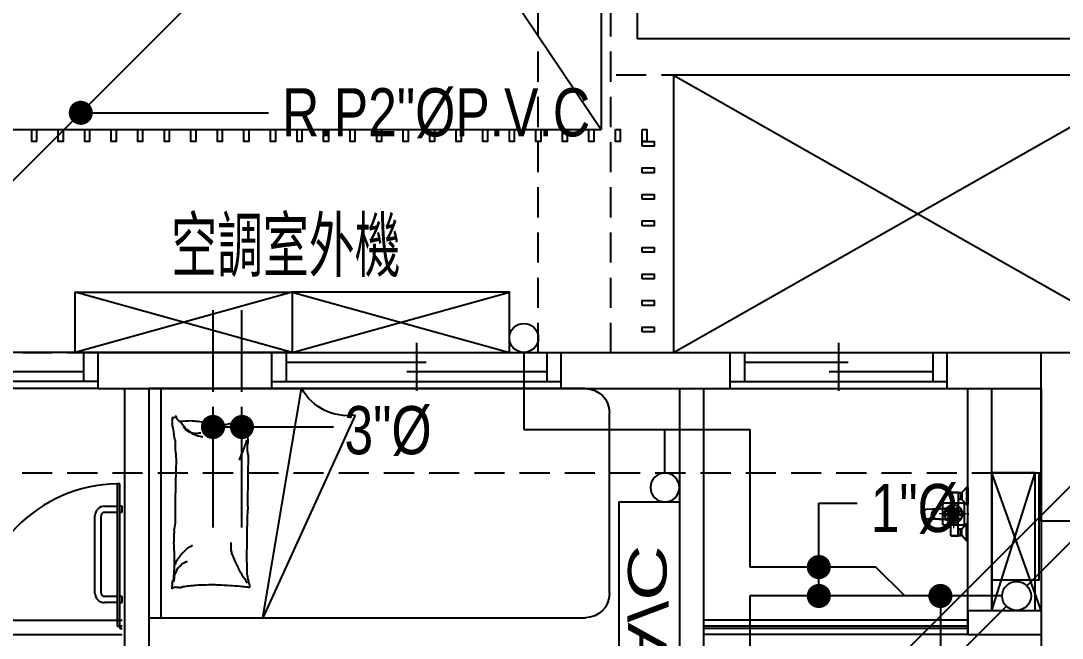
# Model space of a CAD drawing. Header units: millimetres. Extents: x 98197 to 106565, y 53890 to 60222.
# Drawn here: x 99334.2 to 99765.8, y 55552.1 to 55808.1 of the extents above; entities that cross this region are included whole.
import ezdxf
from ezdxf.enums import TextEntityAlignment as Align

# ---------------------------------------------------------------- set-up
doc = ezdxf.new("R2010")
doc.units = ezdxf.units.MM
doc.header["$LTSCALE"] = 50
doc.header["$MEASUREMENT"] = 0
for name, pattern in [('CENTER', [2, 1.25, -0.25, 0.25, -0.25]), ('CENTER2', [1.125, 0.75, -0.125, 0.125, -0.125]), ('HIDDEN', [0.375, 0.25, -0.125])]:
    doc.linetypes.add(name, pattern=pattern)
doc.layers.get('0').update_dxf_attribs({"color": 8, "linetype": 'CONTINUOUS'})
for name, color, linetype in [('00', 7, 'HIDDEN'), ('35', 4, 'CENTER2'), ('36雨排水', 3, 'CONTINUOUS'), ('furniture', 55, 'CONTINUOUS')]:
    doc.layers.add(name, color=color, linetype=linetype)
doc.layers.add('CENTE', color=8, linetype='CENTER', lineweight=9)
doc.styles.add('CHINA', font='c2', dxfattribs={"bigfont": 'china'})
doc.styles.add('CHINESET', font='c2.shx', dxfattribs={"bigfont": 'china.shx'})

# ---------------------------------------------------------------- blocks, each defined once
blk = doc.blocks.new('1111111')
at = {"layer": '36雨排水', "linetype": 'Continuous'}
for p, q in [((4902.82, 3830.25), (4712.61, 3640.04)), ((4842.71, 3770.15), (4920.5, 3770.15)), ((4513.91, 3441.34), (4704.12, 3631.56))]:
    blk.add_line(p, q, dxfattribs=at)
at = {"layer": '36雨排水', "linetype": 'Continuous', "const_width": 5}
blk.add_lwpolyline([(4840.21, 3770.15, 1), (4845.21, 3770.15, 1)], format="xyb", close=True, dxfattribs=at)
at = {"layer": '36雨排水', "linetype": 'Continuous', "style": 'CHINA', "width": 0.8}
blk.add_text('R.P2"%%CP.V.C', height=20, dxfattribs=at).set_placement((4926.16, 3760.37))
blk = doc.blocks.new('6546786')
at = {"layer": '36雨排水', "color": 1, "linetype": 'Continuous'}
for p, q in [((95130.6, 56626.67), (94940.39, 56436.46)), ((94741.69, 56237.76), (94931.91, 56427.97))]:
    blk.add_line(p, q, dxfattribs=at)
blk.add_circle((94936.15, 56432.22), 6, dxfattribs=at)
blk = doc.blocks.new('1111111111')
at = {"layer": '35', "color": 3, "linetype": 'Continuous'}
blk.add_lwpolyline([(2956.27, 3584.41), (2956.27, 3559.41), (3046.27, 3559.41), (3046.27, 3584.41)], close=True, dxfattribs=at)
at = {"layer": '35', "color": 4, "linetype": 'Continuous'}
blk.add_circle((3052.27, 3578.41), 6, dxfattribs=at)
at = {"layer": '35', "color": 3, "linetype": 'Continuous', "style": 'CHINA', "width": 1.5}
blk.add_text('A/C', height=16, dxfattribs=at).set_placement((3001.67, 3571.38), align=Align.MIDDLE)
blk = doc.blocks.new('*U45', base_point=(551368.96, 44174.06))
for p, q in [((551368.96, 44185.56), (551368.96, 44165.56)), ((551323.96, 44166.56), (551323.96, 44181.56)), ((551413.96, 44181.56), (551323.96, 44181.56)), ((551329.96, 44181.56), (551329.96, 44169.56)), ((551407.96, 44181.56), (551407.96, 44169.56)), ((551413.96, 44166.56), (551413.96, 44181.56)), ((551329.96, 44177.56), (551372.96, 44177.56)), ((551407.96, 44173.56), (551364.96, 44173.56)), ((551413.96, 44169.56), (551323.96, 44169.56)), ((551413.96, 44166.56), (551323.96, 44166.56))]:
    blk.add_line(p, q)
blk = doc.blocks.new('*U47', base_point=(551535.96, 44174.06))
for p, q in [((551535.96, 44185.56), (551535.96, 44165.56)), ((551475.96, 44166.56), (551475.96, 44181.56)), ((551475.96, 44181.56), (551595.96, 44181.56)), ((551481.96, 44181.56), (551481.96, 44169.56)), ((551589.96, 44181.56), (551589.96, 44169.56)), ((551595.96, 44166.56), (551595.96, 44181.56)), ((551481.96, 44177.56), (551539.96, 44177.56)), ((551589.96, 44173.56), (551531.96, 44173.56)), ((551475.96, 44169.56), (551595.96, 44169.56)), ((551475.96, 44166.56), (551595.96, 44166.56))]:
    blk.add_line(p, q)
blk = doc.blocks.new('*U48', base_point=(551700.96, 44174.06))
for p, q in [((551700.96, 44185.56), (551700.96, 44165.56)), ((551655.96, 44166.56), (551655.96, 44181.56)), ((551655.96, 44181.56), (551745.96, 44181.56)), ((551661.96, 44181.56), (551661.96, 44169.56)), ((551739.96, 44181.56), (551739.96, 44169.56)), ((551745.96, 44166.56), (551745.96, 44181.56)), ((551661.96, 44177.56), (551704.96, 44177.56)), ((551739.96, 44173.56), (551696.96, 44173.56)), ((551655.96, 44169.56), (551745.96, 44169.56)), ((551655.96, 44166.56), (551745.96, 44166.56))]:
    blk.add_line(p, q)
blk = doc.blocks.new('1247A')
for p, q in [((-13298.51, 8267.25), (-13298.01, 8267.25)), ((-13298.01, 8267.25), (-13298.51, 8267.25)), ((-13298.51, 8267.25), (-13298.51, 8267.12)), ((-13298.51, 8267.12), (-13298.51, 8266.77)), ((-13298.51, 8266.77), (-13298.51, 8266.2)), ((-13298.51, 8266.2), (-13298.51, 8265.46)), ((-13298.01, 8267.25), (-13296.01, 8265.12)), ((-13298.01, 8267.25), (-13296.01, 8265.12)), ((-13298.01, 8267.25), (-13298.01, 8267.12)), ((-13298.01, 8267.12), (-13298.01, 8266.77)), ((-13298.01, 8266.77), (-13298.01, 8266.2)), ((-13298.01, 8266.2), (-13298.01, 8265.46)), ((-13298.51, 8265.46), (-13298.51, 8264.61)), ((-13298.51, 8264.61), (-13298.51, 8263.7)), ((-13298.51, 8263.7), (-13298.51, 8262.79)), ((-13298.51, 8262.79), (-13298.51, 8261.93)), ((-13298.51, 8261.93), (-13298.51, 8261.19)), ((-13298.01, 8265.46), (-13298.01, 8264.61)), ((-13298.01, 8264.61), (-13298.01, 8263.7)), ((-13298.01, 8263.7), (-13298.01, 8262.79)), ((-13298.01, 8262.79), (-13298.01, 8261.93)), ((-13296.01, 8262.28), (-13298.01, 8260.15)), ((-13298.01, 8261.93), (-13298.01, 8261.19)), ((-13296.01, 8265.12), (-13296.01, 8265.07)), ((-13296.01, 8265.07), (-13296.01, 8264.93)), ((-13296.01, 8264.93), (-13296.01, 8264.82)), ((-13296.01, 8264.93), (-13296.01, 8264.7)), ((-13296.01, 8264.82), (-13295.91, 8264.82)), ((-13296.01, 8264.82), (-13296.01, 8264.77)), ((-13295.91, 8264.82), (-13296.01, 8264.82)), ((-13296.01, 8264.77), (-13296.01, 8264.66)), ((-13296.01, 8264.7), (-13296.01, 8264.41)), ((-13296.01, 8264.66), (-13296.01, 8264.49)), ((-13296.01, 8264.49), (-13296.01, 8264.26)), ((-13296.01, 8264.41), (-13296.01, 8264.06)), ((-13296.01, 8264.26), (-13296.01, 8263.98)), ((-13296.01, 8264.06), (-13296.01, 8263.7)), ((-13296.01, 8263.98), (-13296.01, 8263.7)), ((-13296.01, 8263.7), (-13296.01, 8263.33)), ((-13296.01, 8263.7), (-13296.01, 8263.42)), ((-13296.01, 8263.42), (-13296.01, 8263.14)), ((-13296.01, 8263.33), (-13296.01, 8262.99)), ((-13296.01, 8263.14), (-13296.01, 8262.91)), ((-13296.01, 8262.99), (-13296.01, 8262.7)), ((-13296.01, 8262.91), (-13296.01, 8262.74)), ((-13296.01, 8262.74), (-13296.01, 8262.62)), ((-13296.01, 8262.7), (-13296.01, 8262.47)), ((-13296.01, 8262.62), (-13296.01, 8262.58)), ((-13296.01, 8262.58), (-13296.01, 8262.47)), ((-13296.01, 8262.58), (-13295.91, 8262.58)), ((-13295.91, 8262.58), (-13296.01, 8262.58)), ((-13296.01, 8262.47), (-13296.01, 8262.33)), ((-13296.01, 8262.33), (-13296.01, 8262.28)), ((-13295.71, 8265.02), (-13295.91, 8264.82)), ((-13295.91, 8264.82), (-13295.91, 8264.77)), ((-13295.91, 8264.77), (-13295.91, 8264.66)), ((-13295.91, 8264.66), (-13295.91, 8264.49)), ((-13295.91, 8264.49), (-13295.91, 8264.26)), ((-13295.91, 8264.26), (-13295.91, 8263.98)), ((-13295.91, 8263.98), (-13295.91, 8263.7)), ((-13295.91, 8263.7), (-13295.91, 8263.42)), ((-13295.91, 8263.42), (-13295.91, 8263.14)), ((-13295.91, 8263.14), (-13295.91, 8262.91)), ((-13295.91, 8262.91), (-13295.91, 8262.74)), ((-13295.91, 8262.74), (-13295.91, 8262.62)), ((-13295.91, 8262.62), (-13295.91, 8262.58)), ((-13295.91, 8262.58), (-13295.71, 8262.38)), ((-13295.71, 8265.02), (-13295.51, 8265.02)), ((-13295.51, 8265.02), (-13295.71, 8265.02)), ((-13295.71, 8265.02), (-13295.71, 8264.97)), ((-13295.71, 8264.97), (-13295.71, 8262.38)), ((-13295.21, 8262.38), (-13295.71, 8262.38)), ((-13295.71, 8262.38), (-13295.21, 8262.38)), ((-13295.51, 8265.02), (-13295.21, 8265.02)), ((-13295.21, 8265.02), (-13295.51, 8265.02)), ((-13294.91, 8265.02), (-13295.21, 8265.02)), ((-13295.21, 8265.02), (-13294.91, 8265.02)), ((-13294.91, 8262.38), (-13295.21, 8262.38)), ((-13295.21, 8262.38), (-13294.91, 8262.38)), ((-13294.91, 8265.02), (-13294.71, 8265.02)), ((-13294.71, 8265.02), (-13294.91, 8265.02)), ((-13294.91, 8262.38), (-13294.71, 8262.38)), ((-13294.71, 8262.38), (-13294.91, 8262.38)), ((-13294.71, 8265.02), (-13294.51, 8264.82)), ((-13294.71, 8265.02), (-13294.71, 8264.97)), ((-13294.71, 8264.97), (-13294.71, 8262.38)), ((-13294.51, 8262.58), (-13294.71, 8262.38)), ((-13294.01, 8265.2), (-13294.51, 8265.2)), ((-13294.51, 8265.2), (-13294.01, 8265.2)), ((-13294.51, 8265.2), (-13294.51, 8265.14)), ((-13294.51, 8265.14), (-13294.51, 8256.2)), ((-13294.51, 8265.14), (-13294.51, 8256.2)), ((-13293.51, 8265.2), (-13294.01, 8265.2)), ((-13294.01, 8265.2), (-13293.51, 8265.2)), ((-13293, 8265.2), (-13293.51, 8265.2)), ((-13293.51, 8265.2), (-13293, 8265.2)), ((-13293, 8265.2), (-13292.54, 8265.2)), ((-13292.54, 8265.2), (-13293, 8265.2)), ((-13292.54, 8265.2), (-13292.13, 8265.2)), ((-13292.13, 8265.2), (-13292.54, 8265.2)), ((-13292.13, 8265.2), (-13291.82, 8265.2)), ((-13291.82, 8265.2), (-13292.13, 8265.2)), ((-13291.82, 8265.2), (-13291.63, 8265.2)), ((-13291.63, 8265.2), (-13291.82, 8265.2)), ((-13291.63, 8265.2), (-13291.55, 8265.2)), ((-13291.55, 8265.2), (-13291.63, 8265.2)), ((-13291.55, 8265.2), (-13291.51, 8265.14)), ((-13291.51, 8265.14), (-13291.51, 8258.66)), ((-13291.51, 8265.14), (-13291.51, 8258.66)), ((-13298.51, 8261.19), (-13298.51, 8260.63)), ((-13298.51, 8260.63), (-13298.51, 8260.28)), ((-13298.51, 8260.28), (-13298.51, 8260.15)), ((-13298.51, 8260.15), (-13298.01, 8260.15)), ((-13298.01, 8260.15), (-13298.51, 8260.15)), ((-13298.51, 8252.25), (-13298.51, 8260.15)), ((-13298.01, 8261.19), (-13298.01, 8260.63)), ((-13298.01, 8260.63), (-13298.01, 8260.28)), ((-13298.01, 8260.28), (-13298.01, 8260.15)), ((-13293.27, 8257.76), (-13293.61, 8257.29)), ((-13293.32, 8257.54), (-13293.48, 8257.29)), ((-13293.14, 8257.75), (-13293.32, 8257.54)), ((-13292.81, 8258.11), (-13293.27, 8257.76)), ((-13292.95, 8257.94), (-13293.14, 8257.75)), ((-13292.72, 8258.11), (-13292.95, 8257.94)), ((-13292.69, 8257.57), (-13292.85, 8257.33)), ((-13292.29, 8258.32), (-13292.81, 8258.11)), ((-13292.48, 8258.22), (-13292.72, 8258.11)), ((-13292.5, 8257.79), (-13292.69, 8257.57)), ((-13292.3, 8257.98), (-13292.5, 8257.79)), ((-13292.06, 8258.16), (-13292.3, 8257.98)), ((-13291.98, 8258.37), (-13292.29, 8258.32)), ((-13291.98, 8258.37), (-13292.29, 8258.32)), ((-13291.81, 8258.28), (-13292.06, 8258.16)), ((-13291.28, 8258.43), (-13291.98, 8258.37)), ((-13291.55, 8258.37), (-13291.81, 8258.28)), ((-13291.28, 8258.43), (-13291.55, 8258.37)), ((-13291.51, 8258.66), (-13281.48, 8258.1)), ((-13290.99, 8258.46), (-13291.28, 8258.43)), ((-13290.99, 8258.46), (-13290.58, 8258.45)), ((-13290.58, 8258.45), (-13290.21, 8258.44)), ((-13290.21, 8258.44), (-13289.79, 8258.42)), ((-13289.79, 8258.42), (-13289.36, 8258.4)), ((-13289.36, 8258.4), (-13289.05, 8258.38)), ((-13289.05, 8258.38), (-13285.35, 8258.15)), ((-13285.35, 8258.15), (-13285.11, 8258.13)), ((-13285.11, 8258.13), (-13284.87, 8258.08)), ((-13284.87, 8258.08), (-13284.64, 8257.99)), ((-13284.64, 8257.99), (-13284.43, 8257.89)), ((-13284.43, 8257.89), (-13284.22, 8257.74)), ((-13284.22, 8257.74), (-13284.05, 8257.57)), ((-13284.05, 8257.57), (-13283.89, 8257.39)), ((-13281.48, 8258.1), (-13281.23, 8258.08)), ((-13281.23, 8258.08), (-13280.99, 8258.03)), ((-13280.99, 8258.03), (-13280.76, 8257.95)), ((-13280.76, 8257.95), (-13280.54, 8257.85)), ((-13280.54, 8257.85), (-13280.33, 8257.7)), ((-13280.33, 8257.7), (-13280.16, 8257.54)), ((-13280.16, 8257.54), (-13280, 8257.36)), ((-13294.51, 8247.26), (-13294.51, 8256.2)), ((-13294.51, 8247.26), (-13294.51, 8256.2)), ((-13293.82, 8256.76), (-13293.9, 8256.2)), ((-13293.82, 8255.64), (-13293.9, 8256.2)), ((-13293.61, 8257.29), (-13293.82, 8256.76)), ((-13293.61, 8255.11), (-13293.82, 8255.64)), ((-13293.72, 8256.49), (-13293.74, 8256.2)), ((-13293.72, 8255.91), (-13293.74, 8256.2)), ((-13293.67, 8256.76), (-13293.72, 8256.49)), ((-13293.67, 8255.64), (-13293.72, 8255.91)), ((-13293.58, 8257.04), (-13293.67, 8256.76)), ((-13293.58, 8255.36), (-13293.67, 8255.64)), ((-13293.27, 8254.64), (-13293.61, 8255.11)), ((-13293.48, 8257.29), (-13293.58, 8257.04)), ((-13293.48, 8255.11), (-13293.58, 8255.36)), ((-13293.32, 8254.86), (-13293.48, 8255.11)), ((-13293.14, 8254.65), (-13293.32, 8254.86)), ((-13292.81, 8254.29), (-13293.27, 8254.64)), ((-13292.95, 8254.46), (-13293.14, 8254.65)), ((-13293.11, 8256.5), (-13293.13, 8256.2)), ((-13293.11, 8255.9), (-13293.13, 8256.2)), ((-13293.05, 8256.78), (-13293.11, 8256.5)), ((-13293.05, 8255.62), (-13293.11, 8255.9)), ((-13292.97, 8257.06), (-13293.05, 8256.78)), ((-13292.97, 8255.34), (-13293.05, 8255.62)), ((-13292.85, 8257.33), (-13292.97, 8257.06)), ((-13292.85, 8255.07), (-13292.97, 8255.34)), ((-13292.72, 8254.29), (-13292.95, 8254.46)), ((-13292.69, 8254.83), (-13292.85, 8255.07)), ((-13292.29, 8254.08), (-13292.81, 8254.29)), ((-13292.48, 8254.18), (-13292.72, 8254.29)), ((-13292.5, 8254.61), (-13292.69, 8254.83)), ((-13292.3, 8254.42), (-13292.5, 8254.61)), ((-13292.06, 8254.24), (-13292.3, 8254.42)), ((-13291.98, 8254.03), (-13292.29, 8254.08)), ((-13291.98, 8254.03), (-13292.29, 8254.08)), ((-13291.81, 8254.12), (-13292.06, 8254.24)), ((-13291.28, 8253.96), (-13291.98, 8254.03)), ((-13291.55, 8254.03), (-13291.81, 8254.12)), ((-13291.28, 8253.96), (-13291.55, 8254.03)), ((-13291.51, 8253.74), (-13281.48, 8254.3)), ((-13291.51, 8247.26), (-13291.51, 8253.74)), ((-13291.51, 8247.26), (-13291.51, 8253.74)), ((-13290.99, 8253.94), (-13291.28, 8253.96)), ((-13290.99, 8253.94), (-13290.58, 8253.95)), ((-13290.79, 8257.38), (-13290.8, 8257.36)), ((-13290.8, 8257.36), (-13290.8, 8257.33)), ((-13290.8, 8257.33), (-13290.8, 8257.31)), ((-13290.8, 8257.31), (-13290.79, 8257.28)), ((-13290.8, 8255.09), (-13290.79, 8255.11)), ((-13290.8, 8255.07), (-13290.8, 8255.09)), ((-13290.8, 8255.04), (-13290.8, 8255.07)), ((-13290.79, 8255.02), (-13290.8, 8255.04)), ((-13290.77, 8257.41), (-13290.79, 8257.38)), ((-13290.79, 8257.28), (-13290.77, 8257.26)), ((-13290.79, 8255.11), (-13290.77, 8255.14)), ((-13290.77, 8254.99), (-13290.79, 8255.02)), ((-13290.75, 8257.42), (-13290.77, 8257.41)), ((-13290.77, 8257.26), (-13290.75, 8257.25)), ((-13290.77, 8255.14), (-13290.75, 8255.15)), ((-13290.75, 8254.98), (-13290.77, 8254.99)), ((-13290.72, 8257.43), (-13290.75, 8257.42)), ((-13290.75, 8257.25), (-13290.72, 8257.24)), ((-13290.75, 8255.15), (-13290.72, 8255.16)), ((-13290.72, 8254.97), (-13290.75, 8254.98)), ((-13290.7, 8257.43), (-13290.72, 8257.43)), ((-13290.72, 8257.24), (-13290.7, 8257.23)), ((-13290.72, 8255.16), (-13290.7, 8255.17)), ((-13290.7, 8254.97), (-13290.72, 8254.97)), ((-13290.7, 8257.43), (-13290.67, 8257.43)), ((-13290.67, 8257.24), (-13290.7, 8257.23)), ((-13290.67, 8255.16), (-13290.7, 8255.17)), ((-13290.7, 8254.97), (-13290.67, 8254.97)), ((-13290.67, 8257.43), (-13290.65, 8257.42)), ((-13290.65, 8257.25), (-13290.67, 8257.24)), ((-13290.65, 8255.15), (-13290.67, 8255.16)), ((-13290.67, 8254.97), (-13290.65, 8254.98)), ((-13290.65, 8257.42), (-13290.63, 8257.41)), ((-13290.63, 8257.26), (-13290.65, 8257.25)), ((-13290.63, 8255.14), (-13290.65, 8255.15)), ((-13290.65, 8254.98), (-13290.63, 8254.99)), ((-13290.63, 8257.41), (-13290.61, 8257.38)), ((-13290.61, 8257.28), (-13290.63, 8257.26)), ((-13290.61, 8255.11), (-13290.63, 8255.14)), ((-13290.63, 8254.99), (-13290.61, 8255.02)), ((-13290.61, 8257.38), (-13290.6, 8257.36)), ((-13290.6, 8257.31), (-13290.61, 8257.28)), ((-13290.6, 8255.09), (-13290.61, 8255.11)), ((-13290.61, 8255.02), (-13290.6, 8255.04)), ((-13290.6, 8257.36), (-13290.6, 8257.33)), ((-13290.6, 8257.33), (-13290.6, 8257.31)), ((-13290.6, 8255.07), (-13290.6, 8255.09)), ((-13290.6, 8255.04), (-13290.6, 8255.07)), ((-13290.58, 8253.95), (-13290.21, 8253.96)), ((-13290.21, 8253.96), (-13289.79, 8253.98)), ((-13289.79, 8253.98), (-13289.36, 8254)), ((-13289.36, 8254), (-13289.05, 8254.02)), ((-13289.05, 8254.02), (-13285.35, 8254.25)), ((-13285.35, 8254.25), (-13285.11, 8254.27)), ((-13285.11, 8254.27), (-13284.87, 8254.32)), ((-13284.87, 8254.32), (-13284.64, 8254.41)), ((-13284.64, 8254.41), (-13284.43, 8254.51)), ((-13284.43, 8254.51), (-13284.22, 8254.66)), ((-13284.22, 8254.66), (-13284.05, 8254.83)), ((-13284.05, 8254.83), (-13283.89, 8255.01)), ((-13283.89, 8257.39), (-13283.75, 8257.17)), ((-13283.89, 8255.01), (-13283.75, 8255.23)), ((-13283.75, 8257.17), (-13283.65, 8256.95)), ((-13283.75, 8255.23), (-13283.65, 8255.45)), ((-13283.65, 8256.95), (-13283.57, 8256.7)), ((-13283.65, 8255.45), (-13283.57, 8255.7)), ((-13283.57, 8256.7), (-13283.52, 8256.46)), ((-13283.57, 8255.7), (-13283.52, 8255.94)), ((-13283.52, 8256.46), (-13283.5, 8256.2)), ((-13283.52, 8255.94), (-13283.5, 8256.2)), ((-13281.48, 8254.3), (-13281.23, 8254.32)), ((-13281.23, 8254.32), (-13280.99, 8254.37)), ((-13280.99, 8254.37), (-13280.76, 8254.45)), ((-13280.76, 8254.45), (-13280.54, 8254.55)), ((-13280.54, 8254.55), (-13280.33, 8254.7)), ((-13280.33, 8254.7), (-13280.16, 8254.86)), ((-13280.16, 8254.86), (-13280, 8255.04)), ((-13280, 8257.36), (-13279.85, 8257.15)), ((-13280, 8255.04), (-13279.85, 8255.25)), ((-13279.85, 8257.15), (-13279.75, 8256.93)), ((-13279.85, 8255.25), (-13279.75, 8255.47)), ((-13279.75, 8256.93), (-13279.68, 8256.69)), ((-13279.75, 8256.93), (-13279.68, 8256.69)), ((-13279.75, 8255.47), (-13279.68, 8255.71)), ((-13279.75, 8255.47), (-13279.68, 8255.71)), ((-13279.68, 8256.69), (-13279.63, 8256.45)), ((-13279.68, 8256.69), (-13279.63, 8256.45)), ((-13279.68, 8255.71), (-13279.63, 8255.95)), ((-13279.68, 8255.71), (-13279.63, 8255.95)), ((-13279.63, 8256.45), (-13279.61, 8256.2)), ((-13279.63, 8256.45), (-13279.61, 8256.2)), ((-13279.63, 8255.95), (-13279.61, 8256.2)), ((-13279.63, 8255.95), (-13279.61, 8256.2)), ((-13298.01, 8252.25), (-13298.51, 8252.25)), ((-13298.51, 8252.12), (-13298.51, 8252.25)), ((-13298.51, 8252.25), (-13298.01, 8252.25)), ((-13298.51, 8251.77), (-13298.51, 8252.12)), ((-13298.51, 8251.2), (-13298.51, 8251.77)), ((-13298.51, 8250.46), (-13298.51, 8251.2)), ((-13298.51, 8249.61), (-13298.51, 8250.46)), ((-13298.51, 8248.7), (-13298.51, 8249.61)), ((-13296.01, 8250.12), (-13298.01, 8252.25)), ((-13298.01, 8252.12), (-13298.01, 8252.25)), ((-13298.01, 8251.77), (-13298.01, 8252.12)), ((-13298.01, 8251.2), (-13298.01, 8251.77)), ((-13298.01, 8250.46), (-13298.01, 8251.2)), ((-13298.01, 8249.61), (-13298.01, 8250.46)), ((-13298.01, 8248.7), (-13298.01, 8249.61)), ((-13296.01, 8250.07), (-13296.01, 8250.12)), ((-13296.01, 8249.93), (-13296.01, 8250.07)), ((-13296.01, 8249.7), (-13296.01, 8249.93)), ((-13296.01, 8249.82), (-13296.01, 8249.93)), ((-13295.91, 8249.82), (-13296.01, 8249.82)), ((-13296.01, 8249.77), (-13296.01, 8249.82)), ((-13296.01, 8249.82), (-13295.91, 8249.82)), ((-13296.01, 8249.66), (-13296.01, 8249.77)), ((-13296.01, 8249.41), (-13296.01, 8249.7)), ((-13296.01, 8249.49), (-13296.01, 8249.66)), ((-13296.01, 8249.26), (-13296.01, 8249.49)), ((-13296.01, 8249.06), (-13296.01, 8249.41)), ((-13296.01, 8248.98), (-13296.01, 8249.26)), ((-13296.01, 8248.7), (-13296.01, 8249.06)), ((-13296.01, 8248.7), (-13296.01, 8248.98)), ((-13295.91, 8249.82), (-13295.71, 8250.02)), ((-13295.91, 8249.77), (-13295.91, 8249.82)), ((-13295.91, 8249.66), (-13295.91, 8249.77)), ((-13295.91, 8249.49), (-13295.91, 8249.66)), ((-13295.91, 8249.26), (-13295.91, 8249.49)), ((-13295.91, 8248.98), (-13295.91, 8249.26)), ((-13295.91, 8248.7), (-13295.91, 8248.98)), ((-13295.71, 8250.02), (-13295.21, 8250.02)), ((-13295.71, 8247.43), (-13295.71, 8250.02)), ((-13295.21, 8250.02), (-13295.71, 8250.02)), ((-13295.21, 8250.02), (-13294.91, 8250.02)), ((-13294.91, 8250.02), (-13295.21, 8250.02)), ((-13294.71, 8250.02), (-13294.91, 8250.02)), ((-13294.91, 8250.02), (-13294.71, 8250.02)), ((-13294.51, 8249.82), (-13294.71, 8250.02)), ((-13294.71, 8247.43), (-13294.71, 8250.02)), ((-13298.51, 8247.79), (-13298.51, 8248.7)), ((-13298.51, 8246.93), (-13298.51, 8247.79)), ((-13298.51, 8246.19), (-13298.51, 8246.93)), ((-13298.51, 8245.63), (-13298.51, 8246.19)), ((-13298.51, 8245.28), (-13298.51, 8245.63)), ((-13298.51, 8245.15), (-13298.51, 8245.28)), ((-13298.01, 8245.15), (-13298.51, 8245.15)), ((-13298.51, 8245.15), (-13298.01, 8245.15)), ((-13298.01, 8247.79), (-13298.01, 8248.7)), ((-13298.01, 8246.93), (-13298.01, 8247.79)), ((-13298.01, 8245.15), (-13296.01, 8247.28)), ((-13298.01, 8245.15), (-13296.01, 8247.28)), ((-13298.01, 8246.19), (-13298.01, 8246.93)), ((-13298.01, 8245.63), (-13298.01, 8246.19)), ((-13298.01, 8245.28), (-13298.01, 8245.63)), ((-13298.01, 8245.15), (-13298.01, 8245.28)), ((-13296.01, 8248.42), (-13296.01, 8248.7)), ((-13296.01, 8248.33), (-13296.01, 8248.7)), ((-13296.01, 8248.14), (-13296.01, 8248.42)), ((-13296.01, 8247.99), (-13296.01, 8248.33)), ((-13296.01, 8247.91), (-13296.01, 8248.14)), ((-13296.01, 8247.7), (-13296.01, 8247.99)), ((-13296.01, 8247.74), (-13296.01, 8247.91)), ((-13296.01, 8247.62), (-13296.01, 8247.74)), ((-13296.01, 8247.47), (-13296.01, 8247.7)), ((-13296.01, 8247.58), (-13296.01, 8247.62)), ((-13295.91, 8247.58), (-13296.01, 8247.58)), ((-13296.01, 8247.58), (-13295.91, 8247.58)), ((-13296.01, 8247.47), (-13296.01, 8247.58)), ((-13296.01, 8247.33), (-13296.01, 8247.47)), ((-13296.01, 8247.28), (-13296.01, 8247.33)), ((-13295.91, 8248.42), (-13295.91, 8248.7)), ((-13295.91, 8248.14), (-13295.91, 8248.42)), ((-13295.91, 8247.91), (-13295.91, 8248.14)), ((-13295.91, 8247.74), (-13295.91, 8247.91)), ((-13295.91, 8247.62), (-13295.91, 8247.74)), ((-13295.91, 8247.58), (-13295.91, 8247.62)), ((-13295.71, 8247.38), (-13295.91, 8247.58)), ((-13295.71, 8247.38), (-13295.71, 8247.43)), ((-13295.51, 8247.38), (-13295.71, 8247.38)), ((-13295.71, 8247.38), (-13295.51, 8247.38)), ((-13295.21, 8247.38), (-13295.51, 8247.38)), ((-13295.51, 8247.38), (-13295.21, 8247.38)), ((-13295.21, 8247.38), (-13294.91, 8247.38)), ((-13294.91, 8247.38), (-13295.21, 8247.38)), ((-13294.71, 8247.38), (-13294.91, 8247.38)), ((-13294.91, 8247.38), (-13294.71, 8247.38)), ((-13294.71, 8247.38), (-13294.51, 8247.58)), ((-13294.71, 8247.38), (-13294.71, 8247.43)), ((-13294.51, 8247.2), (-13294.51, 8247.26)), ((-13294.51, 8247.2), (-13294.01, 8247.2)), ((-13294.01, 8247.2), (-13294.51, 8247.2)), ((-13294.01, 8247.2), (-13293.51, 8247.2)), ((-13293.51, 8247.2), (-13294.01, 8247.2)), ((-13293.51, 8247.2), (-13293, 8247.2)), ((-13293, 8247.2), (-13293.51, 8247.2)), ((-13292.54, 8247.2), (-13293, 8247.2)), ((-13293, 8247.2), (-13292.54, 8247.2)), ((-13292.13, 8247.2), (-13292.54, 8247.2)), ((-13292.54, 8247.2), (-13292.13, 8247.2)), ((-13291.82, 8247.2), (-13292.13, 8247.2)), ((-13292.13, 8247.2), (-13291.82, 8247.2)), ((-13291.63, 8247.2), (-13291.82, 8247.2)), ((-13291.82, 8247.2), (-13291.63, 8247.2)), ((-13291.55, 8247.2), (-13291.63, 8247.2)), ((-13291.63, 8247.2), (-13291.55, 8247.2)), ((-13291.55, 8247.2), (-13291.51, 8247.26))]:
    blk.add_line(p, q)
at = {"color": 3}
blk.add_line((-13298.51, 8256.25), (-13299.01, 8256.25), dxfattribs=at)
blk = doc.blocks.new('10D')
at = {"color": 9, "true_color": 0xc9c9c9}
for p, q in [((-31147.14, 14853.07), (-31138.74, 14853.07)), ((-31147.44, 14844.37), (-31147.44, 14852.77)), ((-31145.52, 14849.42), (-31143.87, 14848.83)), ((-31145.32, 14849.99), (-31143.75, 14849.1)), ((-31144.65, 14850.68), (-31143.58, 14849.29)), ((-31144.18, 14851.05), (-31143.33, 14849.45)), ((-31143.24, 14851.27), (-31143.09, 14849.52)), ((-31142.99, 14848.77), (-31142.89, 14848.77)), ((-31142.99, 14848.67), (-31142.99, 14848.77)), ((-31142.89, 14848.67), (-31142.89, 14848.77)), ((-31142.64, 14851.32), (-31142.79, 14849.52)), ((-31141.73, 14851), (-31142.56, 14849.45)), ((-31141.21, 14850.72), (-31142.3, 14849.29)), ((-31140.61, 14849.96), (-31142.14, 14849.1)), ((-31140.32, 14849.44), (-31142.02, 14848.83)), ((-31138.44, 14852.77), (-31138.44, 14844.37)), ((-31145.71, 14848.48), (-31143.91, 14848.59)), ((-31145.57, 14847.89), (-31143.86, 14848.29)), ((-31145.22, 14847), (-31143.76, 14848.06)), ((-31144.79, 14846.58), (-31143.56, 14847.84)), ((-31144.01, 14846.02), (-31143.36, 14847.7)), ((-31143.42, 14845.9), (-31143.07, 14847.62)), ((-31143.14, 14848.62), (-31143.14, 14848.52)), ((-31143.14, 14848.62), (-31143.04, 14848.62)), ((-31143.14, 14848.52), (-31143.09, 14848.52)), ((-31143.14, 14848.52), (-31143.04, 14848.52)), ((-31142.99, 14848.38), (-31142.99, 14848.47)), ((-31142.99, 14848.38), (-31142.89, 14848.38)), ((-31142.89, 14848.38), (-31142.89, 14848.47)), ((-31142.75, 14848.62), (-31142.84, 14848.62)), ((-31142.75, 14848.52), (-31142.84, 14848.52)), ((-31142.46, 14845.85), (-31142.82, 14847.62)), ((-31142.79, 14848.52), (-31142.75, 14848.52)), ((-31142.75, 14848.62), (-31142.75, 14848.52)), ((-31141.9, 14846.06), (-31142.53, 14847.7)), ((-31141.06, 14846.54), (-31142.32, 14847.84)), ((-31140.71, 14847.03), (-31142.13, 14848.06)), ((-31140.26, 14847.88), (-31142.03, 14848.29)), ((-31140.23, 14848.48), (-31141.98, 14848.59)), ((-31138.74, 14844.07), (-31147.14, 14844.07))]:
    blk.add_line(p, q, dxfattribs=at)
for radius in [3.8, 3.7, 0.275]:
    blk.add_circle((-31142.94, 14848.57), radius, dxfattribs=at)
for centre, radius, start, end in [((-31147.14, 14852.77), 0.3, 90, 180), ((-31138.74, 14852.77), 0.3, 0, 90), ((-31145.45, 14849.71), 0.3, 65.4545, 254.9818), ((-31144.43, 14850.89), 0.3, 32.7273, 222.2546), ((-31143.81, 14848.97), 0.15, 245.4545, 65.4545), ((-31143.46, 14849.37), 0.15, 212.7273, 32.7273), ((-31142.94, 14851.32), 0.3, 0, 189.5273), ((-31142.94, 14849.52), 0.15, 180, 0), ((-31142.43, 14849.37), 0.15, 147.2727, 327.2727), ((-31142.08, 14848.97), 0.15, 114.5455, 294.5455), ((-31141.46, 14850.89), 0.3, 327.2727, 156.8), ((-31140.44, 14849.71), 0.3, 294.5455, 124.0727), ((-31145.67, 14848.18), 0.3, 98.1818, 287.7091), ((-31145.02, 14846.77), 0.3, 130.9091, 320.4364), ((-31143.72, 14845.93), 0.3, 163.6364, 353.1636), ((-31143.88, 14848.44), 0.15, 278.1818, 98.1818), ((-31143.66, 14847.95), 0.15, 310.9091, 130.9091), ((-31143.21, 14847.66), 0.15, 343.6364, 163.6364), ((-31143.04, 14848.67), 0.05, 270, 0), ((-31143.04, 14848.47), 0.05, 0, 90), ((-31142.84, 14848.67), 0.05, 180, 270), ((-31142.84, 14848.47), 0.05, 90, 180), ((-31142.68, 14847.66), 0.15, 16.3636, 196.3636), ((-31142.17, 14845.93), 0.3, 196.3636, 25.8909), ((-31142.23, 14847.95), 0.15, 49.0909, 229.0909), ((-31142, 14848.44), 0.15, 81.8182, 261.8182), ((-31140.87, 14846.77), 0.3, 229.0909, 58.6182), ((-31140.22, 14848.18), 0.3, 261.8182, 91.3455), ((-31147.14, 14844.37), 0.3, 180, 270), ((-31138.74, 14844.37), 0.3, 270, 0)]:
    blk.add_arc(centre, radius, start, end, dxfattribs=at)
at = {"layer": 'CENTE', "color": 8}
for p, q in [((-31142.94, 14854.47), (-31142.94, 14842.67)), ((-31148.84, 14848.57), (-31137.04, 14848.57))]:
    blk.add_line(p, q, dxfattribs=at)
blk = doc.blocks.new('A$C062F3D30')
at = {"layer": 'furniture'}
for p, q in [((-110.11, 222.55), (65.89, 222.55)), ((23.58, 127.55), (7.53, 222.55)), ((65.89, 222.55), (65.89, 127.55)), ((65.89, 222.55), (70.89, 222.55)), ((70.89, 222.55), (70.89, 127.55)), ((-120.11, 137.55), (-120.11, 212.55)), ((-14.69, 211.51), (23.58, 127.55)), ((28.9, 210.05), (31.45, 209.41)), ((31.45, 209.41), (38.47, 207.65)), ((65.89, 127.55), (-110.11, 127.55)), ((70.89, 127.55), (65.89, 127.55))]:
    blk.add_line(p, q, dxfattribs=at)
for centre, radius, start, end in [((-110.11, 212.55), 10, 90, 180), ((-11.75, 233.45), 22.14, 262.3533, 330.5143), ((28.82, 210.04), 0.0779, 255.9551, 4.0829), ((6.1, 206.17), 23.01, 4.0829, 9.4841), ((10.43, 201.98), 19.52, 9.4841, 17.3864), ((38.74, 201.9), 5.76, 75.9548, 92.6649), ((47.93, 152.03), 56, 92.6649, 98.0051), ((51.03, 181.62), 26.96, 98.0051, 102.1984), ((34.66, 282.22), 74.97, 279.6844, 282.1984), ((50.5, 226.28), 17.34, 270, 279.6844), ((57.96, 250.75), 41.81, 263.7676, 270), ((66.36, 200.55), 11.9, 135.0976, 152.7964), ((56.63, 211.53), 2.91, 296.5805, 355.5998), ((60.62, 211.52), 1.12, 191.2724, 296.5805), ((68.81, 210.52), 7.68, 180, 191.2724), ((74.82, 207.01), 13.7, 171.5628, 180), ((39.8, 206.33), 10.18, 186.4341, 197.3864), ((42.24, 200.81), 12.4, 168.4414, 186.4341), ((51.9, 191.14), 11.9, 95.6311, 106.515), ((49.32, 196.38), 7.78, 75.3149, 90), ((56.21, 192.42), 11.9, 106.515, 117.3988), ((52.83, 199.38), 4.77, 90, 108.7799), ((61.25, 195.42), 11.9, 117.3988, 135.0976), ((59.32, 187.94), 17.47, 108.7799, 111.8149), ((59.19, 192.87), 12.84, 111.8149, 115.3551), ((57.38, 201.44), 4.47, 115.3551, 131.4429), ((61.63, 200.97), 7.64, 131.4429, 143.7359), ((40.02, 206.49), 20.59, 344.256, 352.4531), ((86.05, 199.98), 25.91, 164.256, 171.5628), ((10.38, 198.48), 19.55, 348.4414, 2.7491), ((-29.07, 180.36), 62.79, 17.1982, 19.428), ((-27.44, 175.75), 62.79, 19.428, 21.6577), ((1.81, 200.9), 58.03, 352.4531, 0), ((-3405.68, 142.97), 3435.61, 0.51202, 0.86036), ((-25.81, 171.62), 62.79, 21.6577, 23.4844), ((-24.22, 167.95), 62.79, 23.4844, 25.3111), ((-636.13, 166.83), 695.96, 359.99933, 2.17773), ((133.08, 178.38), 103.4, 182.6096, 184.6176), ((315.76, 174.9), 285.79, 180.9704, 182.6096), ((15.56, 158.87), 44.99, 6.0867, 10.1899), ((516.34, 159.46), 486.07, 179.7135, 180.9704), ((73.23, 164.21), 12.95, 182.5386, 190.1899), ((85.02, 159.86), 24.62, 175.1982, 182.5386), ((41.47, 153.93), 4.93, 159.3257, 175.9172), ((59.94, 157.1), 23.12, 175.9172, 183.5552), ((60.74, 172.45), 17.02, 241.6832, 246.9972), ((56.73, 160.04), 4.19, 230.9651, 241.6832), ((68.55, 169.6), 19.14, 223.8115, 230.9651), ((-13.8, 159.51), 74.22, 355.1982, 359.4243), ((129.08, 145.06), 98.94, 176.426, 179.7135), ((144.46, 97.42), 121.74, 153.5015, 155.6735), ((75.8, 136.54), 43.06, 155.6735, 159.3257), ((82.59, 175.41), 33.29, 218.3886, 223.8115), ((64.37, 155.35), 6.53, 207.2396, 218.3886), ((77.84, 158.38), 19.89, 200.8603, 207.2396), ((-66.78, 149.07), 127.01, 359.4243, 1.9079), ((56.03, 133.44), 26.57, 147.865, 153.5015), ((59.88, 157.73), 8.43, 233.8234, 251.5603), ((64.03, 154.7), 8.43, 216.0864, 233.8234), ((67.16, 150.21), 8.43, 195.9352, 216.0864), ((-9.24, 141.4), 69.77, 1.9079, 5.2592), ((23.26, 144.48), 6.52, 332.7159, 343.7788), ((33.28, 141.8), 3.85, 152.7159, 167.131), ((42.23, 142.79), 12.4, 167.131, 176.426), ((82.46, 109.04), 61.93, 144.1737, 147.865), ((68.75, 144.62), 8.43, 175.7841, 195.9352), ((56.54, 141.39), 4.58, 5.2592, 30.6513), ((21.68, 142.41), 7.44, 343.7788, 352.8796), ((28.79, 140.23), 0.112, 352.8796, 73.3022), ((29.19, 138.59), 1.64, 73.3022, 99.9984), ((27.99, 167.42), 27.3, 273.5049, 279.9984), ((-29.04, 1297.91), 1159.02, 273.05496, 273.50486), ((38.51, 257.05), 116.04, 271.6331, 273.055), ((48.08, 198.76), 57.69, 266.6313, 271.6331), ((60.1, 218.01), 77.61, 262.3191, 266.6313), ((59.08, 157.01), 16.86, 257.8905, 262.3191), ((53.86, 119.6), 20.91, 77.8905, 81.8665), ((59.27, 137.46), 2.79, 81.8665, 111.421), ((60.16, 141.45), 1.33, 248.0096, 291.421), ((61, 140.14), 0.364, 168.1069, 248.0096), ((60.93, 139.61), 0.197, 348.1069, 109.564), ((63.55, 141.62), 2.45, 175.6975, 210.6513), ((61.39, 139.47), 0.291, 109.564, 158.2117), ((63.42, 139.58), 2.13, 158.2117, 175.6975), ((-110.11, 137.55), 10, 180, 270)]:
    blk.add_arc(centre, radius, start, end, dxfattribs=at)

msp = doc.modelspace()

# ---------------------------------------------------------------- linework, layer by layer
for p, q in [((99239.654, 56263.066), (99574.654, 55763.066)), ((99574.654, 56263.066), (99574.654, 55763.066)), ((99589.654, 55895.566), (99589.654, 55800.566)), ((99999.654, 55800.566), (99589.654, 55800.566)), ((99604.654, 55785.566), (99604.654, 55670.566)), ((99604.654, 55670.566), (99807.154, 55785.566)), ((99604.654, 55785.566), (99807.154, 55670.566)), ((99807.154, 55785.566), (99604.654, 55785.566)), ((99239.654, 55763.066), (99574.654, 55763.066)), ((99366.154, 55670.566), (99438.154, 55670.566)), ((99558.154, 55670.566), (99628.154, 55670.566)), ((99718.154, 55670.566), (99827.154, 55670.566)), ((99366.154, 55655.566), (99628.154, 55655.566)), ((99377.154, 55655.566), (99377.154, 55390.566)), ((99387.154, 55655.566), (99387.154, 55400.566)), ((99607.154, 55655.566), (99607.154, 55390.566)), ((99617.154, 55655.566), (99617.154, 55390.566)), ((99718.154, 55655.566), (99757.154, 55655.566)), ((99757.154, 55655.566), (99757.154, 55400.566)), ((99736.654, 55563.566), (99754.654, 55620.566)), ((99757.154, 55563.566), (99736.654, 55620.566)), ((99754.654, 55620.566), (99736.654, 55620.566)), ((99726.654, 55563.566), (99726.654, 55553.566)), ((99269.654, 55559.566), (99376.154, 55559.566)), ((99269.654, 55553.566), (99376.154, 55553.566)), ((99374.154, 55557.066), (99376.154, 55557.066)), ((99375.154, 55556.066), (99376.154, 55556.066)), ((99726.654, 55553.566), (99757.154, 55553.566))]:
    msp.add_line(p, q)
at = {"extrusion": (0, 0, -1)}
for p, q in [((99726.654, 55553.566), (99726.654, 55655.566)), ((99736.654, 55563.566), (99736.654, 55655.566)), ((99726.654, 55563.566), (99757.154, 55563.566)), ((99736.654, 55563.566), (99757.154, 55563.566)), ((99726.654, 55559.566), (99617.154, 55559.566)), ((99726.654, 55557.066), (99617.154, 55557.066)), ((99726.654, 55556.066), (99617.154, 55556.066)), ((99726.654, 55553.566), (99617.154, 55553.566)), ((99726.654, 55553.566), (99757.154, 55553.566))]:
    msp.add_line(p, q, dxfattribs=at)
at = {"lineweight": -3, "ltscale": 0.01}
for p, q in [((99374.154, 55616.066, 0), (99374.154, 55557.066, 0)), ((99375.154, 55616.066, 0), (99374.154, 55616.066, 0)), ((99375.154, 55557.066, 0), (99375.154, 55616.066, 0)), ((99368.884, 55606.796, 0), (99374.154, 55606.796, 0)), ((99376.154, 55606.796, 0), (99375.154, 55606.796, 0)), ((99376.154, 55604.256, 0), (99376.154, 55606.796, 0)), ((99364.884, 55570.796, 0), (99364.884, 55602.802, 0)), ((99367.424, 55570.796, 0), (99367.424, 55602.8, 0)), ((99368.884, 55604.256, 0), (99374.154, 55604.256, 0)), ((99375.154, 55604.256, 0), (99376.154, 55604.256, 0)), ((99374.154, 55569.336, 0), (99368.884, 55569.336, 0)), ((99374.154, 55566.796, 0), (99368.884, 55566.796, 0)), ((99376.154, 55569.336, 0), (99375.154, 55569.336, 0)), ((99375.154, 55566.796, 0), (99376.154, 55566.796, 0)), ((99376.154, 55566.796, 0), (99376.154, 55569.336, 0)), ((99374.154, 55557.066, 0), (99375.154, 55557.066, 0)), ((99375.154, 55557.066, 0), (99375.154, 55556.066)), ((99376.154, 55557.066, 0), (99375.154, 55557.066, 0))]:
    msp.add_line(p, q, dxfattribs=at)
at = {"lineweight": -3}
msp.add_line((99375.154, 55556.066), (99376.154, 55556.066), dxfattribs=at)
for points in [[(99338.654, 55763.066), (99340.654, 55763.066), (99340.654, 55758.066), (99338.654, 55758.066)], [(99349.654, 55763.066), (99351.654, 55763.066), (99351.654, 55758.066), (99349.654, 55758.066)], [(99360.654, 55763.066), (99362.654, 55763.066), (99362.654, 55758.066), (99360.654, 55758.066)], [(99371.654, 55763.066), (99373.654, 55763.066), (99373.654, 55758.066), (99371.654, 55758.066)], [(99382.654, 55763.066), (99384.654, 55763.066), (99384.654, 55758.066), (99382.654, 55758.066)], [(99393.654, 55763.066), (99395.654, 55763.066), (99395.654, 55758.066), (99393.654, 55758.066)], [(99404.654, 55763.066), (99406.654, 55763.066), (99406.654, 55758.066), (99404.654, 55758.066)], [(99415.654, 55763.066), (99417.654, 55763.066), (99417.654, 55758.066), (99415.654, 55758.066)], [(99426.654, 55763.066), (99428.654, 55763.066), (99428.654, 55758.066), (99426.654, 55758.066)], [(99437.654, 55763.066), (99439.654, 55763.066), (99439.654, 55758.066), (99437.654, 55758.066)], [(99448.654, 55763.066), (99450.654, 55763.066), (99450.654, 55758.066), (99448.654, 55758.066)], [(99459.654, 55763.066), (99461.654, 55763.066), (99461.654, 55758.066), (99459.654, 55758.066)], [(99470.654, 55763.066), (99472.654, 55763.066), (99472.654, 55758.066), (99470.654, 55758.066)], [(99481.654, 55763.066), (99483.654, 55763.066), (99483.654, 55758.066), (99481.654, 55758.066)], [(99492.654, 55763.066), (99494.654, 55763.066), (99494.654, 55758.066), (99492.654, 55758.066)], [(99503.654, 55763.066), (99505.654, 55763.066), (99505.654, 55758.066), (99503.654, 55758.066)], [(99514.654, 55763.066), (99516.654, 55763.066), (99516.654, 55758.066), (99514.654, 55758.066)], [(99525.654, 55763.066), (99527.654, 55763.066), (99527.654, 55758.066), (99525.654, 55758.066)], [(99536.654, 55763.066), (99538.654, 55763.066), (99538.654, 55758.066), (99536.654, 55758.066)], [(99547.654, 55763.066), (99549.654, 55763.066), (99549.654, 55758.066), (99547.654, 55758.066)], [(99558.654, 55763.066), (99560.654, 55763.066), (99560.654, 55758.066), (99558.654, 55758.066)], [(99569.654, 55763.066), (99571.654, 55763.066), (99571.654, 55758.066), (99569.654, 55758.066)], [(99580.654, 55763.066), (99582.654, 55763.066), (99582.654, 55758.066), (99580.654, 55758.066)], [(99591.654, 55763.066), (99593.654, 55763.066), (99593.654, 55758.066), (99591.654, 55758.066)], [(99591.654, 55756.066), (99591.654, 55758.066), (99596.654, 55758.066), (99596.654, 55756.066)], [(99591.654, 55745.066), (99591.654, 55747.066), (99596.654, 55747.066), (99596.654, 55745.066)], [(99591.654, 55734.066), (99591.654, 55736.066), (99596.654, 55736.066), (99596.654, 55734.066)], [(99591.654, 55723.066), (99591.654, 55725.066), (99596.654, 55725.066), (99596.654, 55723.066)], [(99591.654, 55712.066), (99591.654, 55714.066), (99596.654, 55714.066), (99596.654, 55712.066)], [(99591.654, 55701.066), (99591.654, 55703.066), (99596.654, 55703.066), (99596.654, 55701.066)], [(99591.654, 55690.066), (99591.654, 55692.066), (99596.654, 55692.066), (99596.654, 55690.066)], [(99591.654, 55679.066), (99591.654, 55681.066), (99596.654, 55681.066), (99596.654, 55679.066)], [(99757.154, 55670.566), (99827.154, 55670.566), (99827.154, 55600.566), (99757.154, 55600.566)], [(99754.654, 55620.566), (99736.654, 55620.566), (99736.654, 55563.566), (99754.654, 55563.566)], [(99736.654, 55620.566), (99756.154, 55620.566), (99756.154, 55576.066), (99736.654, 55576.066)]]:
    msp.add_lwpolyline(points, close=True)
msp.add_arc((99375.169, 55556.061, 0), 60.014, 90.96847, 179.99454)
at = {"lineweight": -3, "ltscale": 0.01}
for centre, radius, start, end in [((99368.884, 55602.796, 0), 4, 90.00008, 180.00008), ((99368.884, 55602.796, 0), 1.46, 90.00008, 180.00008), ((99368.884, 55570.796, 0), 4, 180.00008, 270.00008), ((99368.884, 55570.796, 0), 1.46, 180.00008, 270.00008)]:
    msp.add_arc(centre, radius, start, end, dxfattribs=at)
at = {"layer": '00'}
for p, q in [((99548.654, 55670.284), (99548.654, 56355.284)), ((99578.654, 55670.284), (99578.654, 56355.284)), ((99987.154, 55785.566), (99578.654, 55785.566)), ((99259.654, 55670.566), (99757.154, 55670.566)), ((99259.654, 55620.566), (99757.154, 55620.566)), ((99757.154, 55600.566), (99757.154, 55000.566))]:
    msp.add_line(p, q, dxfattribs=at)
msp.add_lwpolyline([(99757.154, 55670.566), (99827.154, 55670.566), (99827.154, 55600.566), (99757.154, 55600.566)], close=True, dxfattribs=at)
at = {"layer": '35', "color": 3, "linetype": 'Continuous'}
for p, q in [((99446.654, 55670.566), (99356.654, 55695.566)), ((99446.654, 55695.566), (99356.654, 55670.566)), ((99446.654, 55670.566), (99536.654, 55695.566)), ((99446.654, 55695.566), (99536.654, 55670.566))]:
    msp.add_line(p, q, dxfattribs=at)
at = {"layer": '35'}
for p, q in [((99413.818, 55597.945), (99413.818, 55688.14)), ((99425.818, 55597.945), (99425.818, 55688.14))]:
    msp.add_line(p, q, dxfattribs=at)
at = {"layer": '35', "color": 1, "linetype": 'Continuous'}
msp.add_line((99413.818, 55639.646), (99463.818, 55639.646), dxfattribs=at)
at = {"layer": '35', "color": 3, "linetype": 'Continuous'}
for points in [[(99446.654, 55695.566), (99446.654, 55670.566), (99356.654, 55670.566), (99356.654, 55695.566)], [(99446.654, 55695.566), (99446.654, 55670.566), (99536.654, 55670.566), (99536.654, 55695.566)]]:
    msp.add_lwpolyline(points, close=True, dxfattribs=at)
at = {"layer": '35', "color": 1, "linetype": 'Continuous', "const_width": 5}
for points in [[(99411.318, 55639.646, -1), (99416.318, 55639.646, -1)], [(99423.318, 55639.646, -1), (99428.318, 55639.646, -1)]]:
    msp.add_lwpolyline(points, format="xyb", close=True, dxfattribs=at)
at = {"layer": '35', "color": 4, "linetype": 'Continuous'}
msp.add_circle((99542.654, 55676.566), 6, dxfattribs=at)
at = {"layer": '36雨排水', "color": 1}
for p, q in [((99542.654, 55670.566), (99542.654, 55638.566)), ((99542.654, 55638.566), (99636.32, 55638.566)), ((99601.154, 55620.566), (99601.154, 55638.566)), ((99636.32, 55638.566), (99636.32, 55581.566)), ((99688.538, 55581.566), (99636.32, 55581.566)), ((99700.538, 55569.566), (99688.538, 55581.566)), ((99740.904, 55569.566), (99636.32, 55569.566)), ((99636.32, 55569.566), (99636.32, 55310.005))]:
    msp.add_line(p, q, dxfattribs=at)
at = {"layer": '36雨排水', "color": 3, "linetype": 'Continuous'}
for p, q in [((99664.929, 55608.057), (99680.771, 55608.057)), ((99664.929, 55569.562), (99664.929, 55608.057)), ((99715.32, 55569.566), (99715.32, 55534.047))]:
    msp.add_line(p, q, dxfattribs=at)
at = {"layer": '36雨排水', "color": 3, "linetype": 'Continuous', "const_width": 5}
for points in [[(99662.429, 55581.562, -1), (99667.429, 55581.562, -1)], [(99662.429, 55569.562, -1), (99667.429, 55569.562, -1)], [(99717.82, 55569.566, -1), (99712.82, 55569.566, -1)]]:
    msp.add_lwpolyline(points, format="xyb", close=True, dxfattribs=at)

# ---------------------------------------------------------------- block references
for name, p in [('*U45', (99321.154, 55663.066)), ('*U47', (99498.154, 55663.066)), ('*U48', (99673.154, 55663.066))]:
    msp.add_blockref(name, p)
at = {"xscale": -1}
for name, p in [('A$C062F3D30', (99458.046, 55433.012)), ('1247A', (86428.148, 47347.317)), ('10D', (68577.81, 40754.995))]:
    msp.add_blockref(name, p, dxfattribs=at)
at = {"layer": '35', "linetype": 'Continuous', "xscale": -1, "rotation": 270}
msp.add_blockref('1111111111', (96022.74, 52562.299), dxfattribs=at)
at = {"layer": '36雨排水', "linetype": 'Continuous'}
for p in [(94516.291, 51999.768), (95081.291, 51999.768)]:
    msp.add_blockref('1111111', p, dxfattribs=at)
at = {"layer": '36雨排水'}
msp.add_blockref('6546786', (4810.756, -862.649), dxfattribs=at)

# ---------------------------------------------------------------- texts
at = {"layer": '35', "color": 3, "style": 'CHINESET', "width": 0.8}
msp.add_text('空調室外機', height=25, dxfattribs=at).set_placement((99396.512, 55701.781))
at = {"layer": '35', "color": 1, "linetype": 'Continuous', "style": 'CHINA', "width": 0.8}
msp.add_text('3"%%C', height=20, dxfattribs=at).set_placement((99468.303, 55628.319))
at = {"layer": '36雨排水', "color": 3, "linetype": 'Continuous', "style": 'CHINA', "width": 0.8}
msp.add_text('1"%%C', height=20, dxfattribs=at).set_placement((99686.433, 55596.054))

doc.saveas('drawing.dxf')
